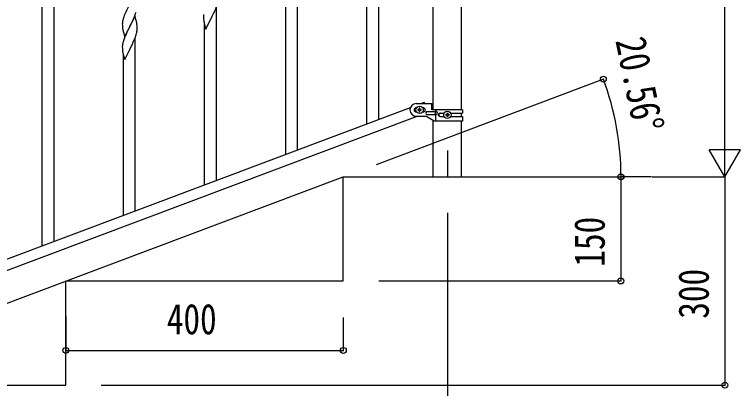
# Model space of a CAD drawing. Units: millimetres, scale not verified. Extents: x -4143 to 4140, y -2900 to 2898.
# Drawn here: x 881 to 1927, y 693 to 1231 of the extents above; entities that cross this region are included whole.
import ezdxf
from ezdxf.enums import TextEntityAlignment as Align

# ---------------------------------------------------------------- set-up
doc = ezdxf.new("R2010")
doc.units = ezdxf.units.MM
doc.header["$LTSCALE"] = 10
for name, color, linetype in [('0-2_YKK_12', 2, 'Continuous'), ('0-3_YKK_A1', 4, 'Continuous'), ('0-4_YKK_D', 6, 'Continuous')]:
    doc.layers.add(name, color=color, linetype=linetype)
doc.styles.add('ＭＳ ゴシック', font='')
doc.styles.get('ＭＳ ゴシック').set_extended_font_data('MS Gothic')

msp = doc.modelspace()

# ---------------------------------------------------------------- linework, layer by layer
at = {"layer": '0-2_YKK_12'}
msp.add_line((1504.89, 1027.16), (1504.89, 997.5), dxfattribs=at)
at = {"layer": '0-3_YKK_A1'}
for p, q in [((1484.64, 1093.85), (1484.64, 1927.5)), ((1525.14, 1093.85), (1525.14, 1927.5)), ((1271.89, 1029.17), (1271.89, 1389.12)), ((1288.89, 1035.54), (1288.89, 1389.12)), ((1405.89, 1079.43), (1405.89, 1329.98)), ((1388.89, 1073.05), (1388.89, 1304.68)), ((920.89, 897.51), (920.89, 1257.19)), ((937.89, 903.89), (937.89, 1257.19)), ((1171.89, 991.66), (1171.89, 1242.03)), ((1154.89, 985.28), (1154.89, 1216.73)), ((1054.89, 947.77), (1054.89, 1198.05)), ((1037.89, 941.58), (1037.89, 1172.75)), ((1459.89, 1102.85), (1482.39, 1102.85)), ((1471.62, 1104.38), (1467.53, 1102.85)), ((1472.19, 1102.85), (1471.62, 1104.38)), ((1482.39, 1093.85), (1482.39, 1102.85)), ((1451.38, 1096.79), (747.53, 832.79)), ((1460.52, 1096.85), (1459.89, 1096.85)), ((1460.52, 1090.85), (1459.89, 1090.85)), ((1463.45, 1094.33), (1462.49, 1094.33)), ((1466.33, 1093.37), (1467.29, 1093.37)), ((1469.89, 1096.85), (1469.26, 1096.85)), ((1469.89, 1090.85), (1469.26, 1090.85)), ((1475.69, 1091.35), (1488.77, 1091.35)), ((1526.89, 1093.85), (1482.39, 1093.85)), ((1487.36, 1091.35), (1487.36, 1087.35)), ((1487.92, 1093.85), (1487.92, 1091.35)), ((1494.29, 1089.35), (1500.21, 1089.35)), ((1509.56, 1089.35), (1526.89, 1089.35)), ((1525.14, 1084.35), (1525.14, 1089.35)), ((1526.89, 1093.85), (1526.89, 1089.35)), ((1462.25, 1084.85), (758.39, 820.84)), ((1459.89, 1084.85), (1473.89, 1084.85)), ((1486.01, 1077.85), (1473.89, 1084.85)), ((1475.69, 1087.35), (1488.77, 1087.35)), ((1484.64, 997.5), (1484.64, 1078.64)), ((1526.89, 1077.85), (1486.01, 1077.85)), ((1487.92, 1087.35), (1487.92, 1077.85)), ((1494.29, 1084.35), (1500.22, 1084.35)), ((1503.45, 1086.36), (1502.49, 1086.36)), ((1506.33, 1087.32), (1507.29, 1087.32)), ((1509.56, 1084.35), (1526.89, 1084.35)), ((1525.14, 997.5), (1525.14, 1077.85)), ((1526.89, 1084.35), (1526.89, 1077.85)), ((1504.89, 1035.62), (1504.89, 997.5)), ((1504.89, 1035.62), (1504.89, 997.5)), ((554.89, 697.5), (1354.89, 997.5)), ((1484.64, 997.5), (1525.14, 997.5)), ((954.89, 697.5), (954.89, 847.5)), ((554.89, 697.5), (954.89, 697.5))]:
    msp.add_line(p, q, dxfattribs=at)
for points in [[(1054.29, 1261.68), (1047.06, 1246.83), (1046.9, 1246.5), (1044.55, 1241.84), (1042.79, 1238.19), (1042.34, 1237.22), (1041.23, 1234.76), (1039.96, 1231.74), (1039.17, 1229.71), (1038.45, 1227.7), (1037.66, 1225.22), (1037.14, 1223.29), (1036.83, 1221.89), (1036.59, 1220.54), (1036.43, 1219.25), (1036.37, 1218.42), (1036.34, 1217.62), (1036.36, 1215.76), (1036.39, 1214.75), (1036.44, 1213.81), (1036.54, 1212.37), (1036.69, 1211.05)], [(1154.11, 1219.75), (1154.32, 1218.81), (1154.64, 1217.61), (1155, 1216.34), (1156.84, 1210.21), (1164.06, 1225.06), (1164.23, 1225.39), (1165.95, 1228.78), (1167.9, 1232.76), (1168.57, 1234.18), (1169.68, 1236.63), (1170.96, 1239.64), (1172.14, 1242.68), (1172.85, 1244.69), (1173.32, 1246.18), (1173.87, 1248.12), (1174.2, 1249.53), (1174.47, 1250.9), (1174.66, 1252.21)], [(1037.06, 1208.87), (1037.32, 1207.7), (1037.57, 1206.74), (1039.84, 1199.1), (1047.06, 1213.95), (1047.23, 1214.28), (1048.95, 1217.67), (1050.45, 1220.73), (1051.34, 1222.6), (1052.89, 1226.02), (1053.33, 1227.02), (1054.37, 1229.55), (1055.5, 1232.58), (1056.17, 1234.58)], [(1054.29, 1228.81), (1047.06, 1213.95), (1046.9, 1213.62), (1043.9, 1207.64), (1042.79, 1205.32), (1041.67, 1202.89), (1040.59, 1200.39), (1039.56, 1197.86), (1038.99, 1196.34)], [(1057.02, 1219.27), (1056.8, 1220.21), (1056.55, 1221.17), (1054.29, 1228.81)], [(1153.39, 1229.94), (1153.35, 1229.12), (1153.34, 1228.72), (1153.36, 1226.87), (1153.39, 1225.86), (1153.44, 1224.91), (1153.52, 1223.75)], [(1057.76, 1209.49), (1057.78, 1210.29), (1057.78, 1211.44), (1057.73, 1213.17), (1057.67, 1214.41), (1057.56, 1215.82)], [(1037.11, 1175.77), (1037.32, 1174.83), (1037.64, 1173.63), (1038, 1172.36), (1039.84, 1166.23), (1047.06, 1181.08), (1047.23, 1181.41), (1048.95, 1184.8), (1050.9, 1188.78), (1051.57, 1190.2), (1052.68, 1192.65), (1053.96, 1195.66), (1055.14, 1198.7), (1055.85, 1200.71), (1056.32, 1202.2), (1056.87, 1204.14), (1057.2, 1205.55), (1057.47, 1206.92), (1057.66, 1208.24)], [(1037.96, 1193.33), (1037.52, 1191.86), (1037.03, 1189.95), (1036.74, 1188.57), (1036.52, 1187.23)], [(1036.39, 1185.96), (1036.35, 1185.14), (1036.34, 1184.75), (1036.36, 1182.89), (1036.39, 1181.88), (1036.44, 1180.94), (1036.52, 1179.77)], [(1462.49, 1094.33), (1462.49, 1093.37), (1463.45, 1093.37)], [(1465.37, 1095.29), (1465.37, 1096.25), (1464.41, 1096.25), (1464.41, 1095.29)], [(1464.41, 1092.41), (1464.41, 1091.45), (1465.37, 1091.45), (1465.37, 1092.41)], [(1467.29, 1093.37), (1467.29, 1094.33), (1466.33, 1094.33)], [(1504.41, 1088.28), (1504.41, 1089.24), (1505.37, 1089.24), (1505.37, 1088.28)], [(1502.49, 1086.36), (1502.49, 1087.32), (1503.45, 1087.32)], [(1505.37, 1085.4), (1505.37, 1084.44), (1504.41, 1084.44), (1504.41, 1085.4)], [(1507.29, 1087.32), (1507.29, 1086.36), (1506.33, 1086.36)], [(954.89, 847.5), (1354.89, 847.5), (1354.89, 997.5), (1754.89, 997.5)]]:
    msp.add_lwpolyline(points, dxfattribs=at)
for centre in [(1464.89, 1093.85), (1504.89, 1086.84)]:
    msp.add_circle(centre, 5.3, dxfattribs=at)
for centre, radius, start, end in [((1185.38, 1227.32), 32.09, 173.04137, 175.33313), ((1015.54, 1210.57), 42.38, 9.5641, 11.85586), ((1012.75, 1210.97), 45.07, 6.18413, 8.47589), ((1193.36, 1227.21), 39.99, 184.955, 187.24675), ((1214.15, 1231.45), 61.18, 188.73798, 191.02974), ((1091.29, 1219.21), 55.21, 188.49987, 190.79162), ((1026.33, 1211.49), 31.5, 354.07349, 356.36524), ((1113.63, 1169.09), 79.46, 159.94312, 162.23488), ((1068.38, 1183.35), 32.09, 173.04137, 175.33313), ((1076.36, 1183.23), 39.99, 184.955, 187.24675), ((1097.15, 1187.48), 61.18, 188.73798, 191.02974), ((1459.89, 1093.85), 9, 90, 270), ((1459.89, 1093.85), 3, 90, 270), ((1463.45, 1095.29), 0.96, 270, 0), ((1463.45, 1092.41), 0.96, 0, 90), ((1466.33, 1095.29), 0.96, 180, 270), ((1466.33, 1092.41), 0.96, 90, 180), ((1469.89, 1093.85), 3, 270, 90), ((1475.69, 1089.35), 2, 90, 270), ((1488.77, 1089.35), 2, 270, 90), ((1494.29, 1086.85), 2.5, 90, 270), ((1495.04, 1086.85), 2.5, 90, 270), ((1503.45, 1088.28), 0.96, 270, 0), ((1503.45, 1085.4), 0.96, 0, 90), ((1506.33, 1088.28), 0.96, 180, 270), ((1506.33, 1085.4), 0.96, 90, 180)]:
    msp.add_arc(centre, radius, start, end, dxfattribs=at)
at = {"layer": '0-4_YKK_D'}
for p, q in [((1904.89, 1042.5), (1904.89, 1952.5)), ((1402.64, 1015.41), (1730.65, 1138.41)), ((1904.89, 997.5), (1904.89, 1075.44)), ((1904.89, 997.5), (1882.39, 1036.47)), ((1927.39, 1036.47), (1882.39, 1036.47)), ((1904.89, 997.5), (1927.39, 1036.47)), ((1761.49, 997.5), (1753.89, 997.5)), ((1798.89, 997.5), (1754.2, 997.5)), ((1754.89, 997.5), (1754.89, 847.5)), ((1799.89, 997.5), (1905.89, 997.5)), ((1800.89, 997.5), (1905.89, 997.5)), ((1904.89, 997.5), (1904.89, 697.5)), ((1504.89, 945.5), (1504.89, 546.5)), ((1405.89, 847.5), (1755.89, 847.5)), ((954.89, 796.5), (954.89, 746.5)), ((1354.89, 795), (1354.89, 746.5)), ((954.89, 747.5), (1354.89, 747.5)), ((1005.89, 697.5), (1905.89, 697.5))]:
    msp.add_line(p, q, dxfattribs=at)
for centre in [(1729.71, 1138.06), (1754.89, 997.5), (1755.2, 997.5), (1754.89, 847.5), (954.89, 747.5), (1354.89, 747.5), (1904.89, 697.5)]:
    msp.add_circle(centre, 4.25, dxfattribs=at)
msp.add_arc((1354.89, 997.5), 400.31, 0, 20.55605, dxfattribs=at)

# ---------------------------------------------------------------- texts
at = {"layer": '0-4_YKK_D', "style": 'ＭＳ ゴシック', "width": 0.8}
for s, rotation, p in [('20.56°', 281.57, (1734.08, 1191.09)), ('150', 90, (1744.89, 868.1)), ('300', 90, (1894.89, 793.1))]:
    msp.add_text(s, height=43.99, rotation=rotation, dxfattribs=at).set_placement(p, align=Align.BOTTOM_LEFT)
msp.add_text('400', height=43.99, dxfattribs=at).set_placement((1100.49, 757.5), align=Align.BOTTOM_LEFT)

doc.saveas('drawing.dxf')
